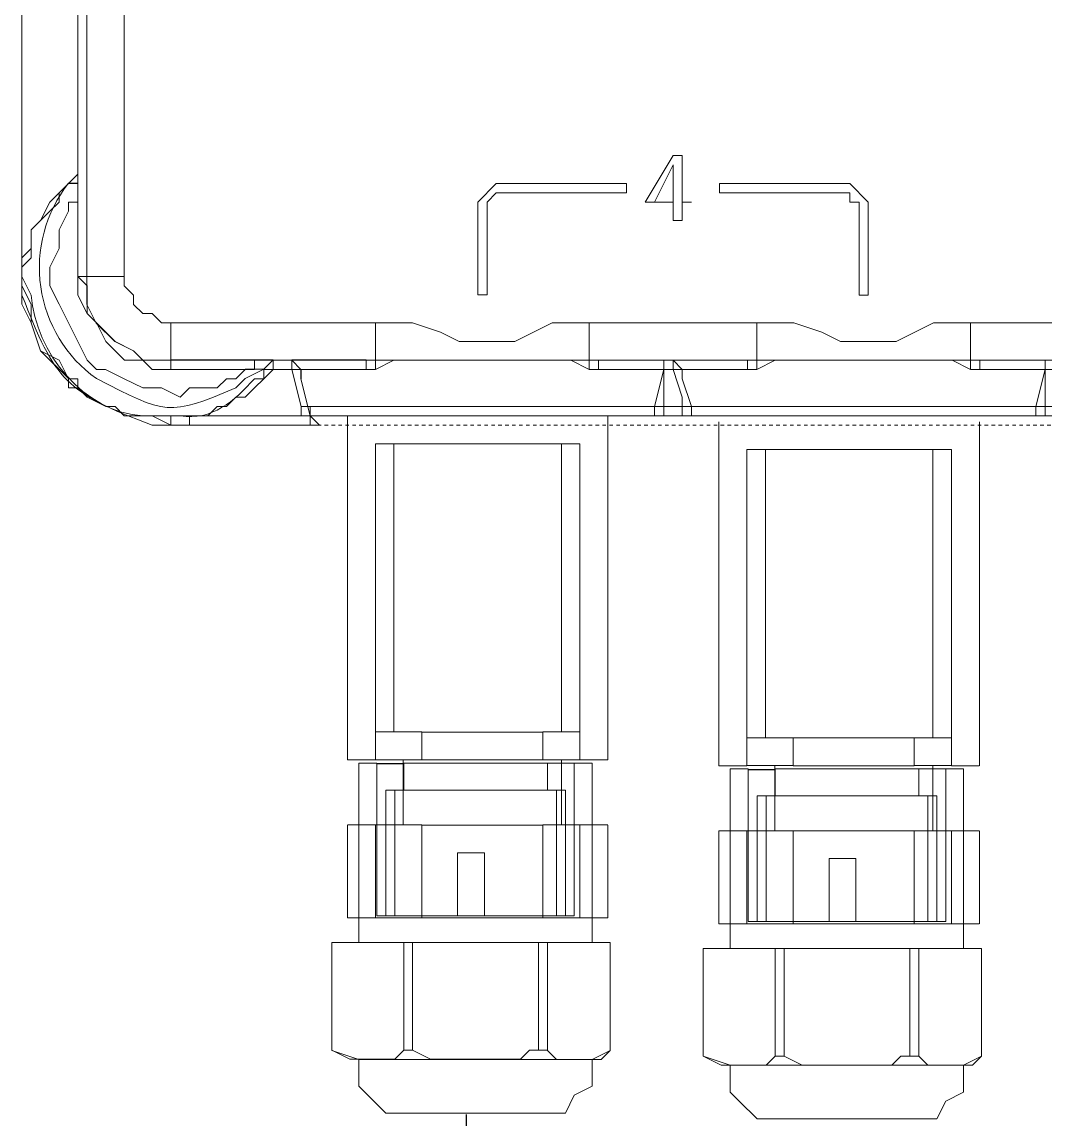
# Model space of a CAD drawing. Header units: millimetres. Extents: x 3165 to 8716, y -1118 to 2802.
# Drawn here: x 4782.5 to 4811.95, y 1588.06 to 1619.65 of the extents above; entities that cross this region are included whole.
import ezdxf

# ---------------------------------------------------------------- set-up
doc = ezdxf.new("R2010")
doc.units = ezdxf.units.MM
doc.linetypes.add('PDF_IMPORT', pattern=[1, 0.8, -0.2])
doc.layers.add('PDF_Geometry', color=7, linetype='Continuous', true_color=0x1f1916)

msp = doc.modelspace()

# ---------------------------------------------------------------- linework, layer by layer
for p, q in [((4792.701, 1598.294), (4793.486, 1598.294)), ((4803.393, 1598.128), (4804.177, 1598.128)), ((4795.288, 1576.028), (4795.288, 1588.192))]:
    msp.add_line(p, q)
at = {"layer": 'PDF_Geometry', "color": 0, "linetype": 'PDF_IMPORT', "lineweight": 15, "ltscale": 0.287125}
msp.add_lwpolyline([(4782.497, 1612.32), (4782.497, 1694.518)], dxfattribs=at)
at = {"layer": 'PDF_Geometry', "color": 0, "lineweight": 15}
for points in [[(4785.439, 1680.058), (4785.439, 1647.126), (4785.439, 1644.716), (4785.439, 1612.32), (4785.439, 1612.052), (4785.707, 1611.785), (4785.707, 1611.517), (4785.975, 1611.249), (4786.242, 1611.249), (4786.51, 1610.981), (4786.779, 1610.981), (4792.668, 1610.981)], [(4784.368, 1644.715), (4784.368, 1644.18), (4784.368, 1612.319), (4785.438, 1612.319)], [(4784.103, 1620.892), (4784.103, 1615.002), (4784.103, 1614.734), (4784.103, 1613.662), (4784.103, 1613.396), (4784.103, 1613.127), (4784.103, 1612.324)], [(4783.567, 1620.353), (4783.032, 1620.62), (4782.496, 1620.353), (4782.496, 1612.855)], [(4782.497, 1612.857), (4782.497, 1620.355), (4782.497, 1620.622), (4782.765, 1620.622)], [(4784.103, 1615.267), (4784.103, 1620.623)], [(4784.103, 1615.266), (4784.103, 1614.999), (4784.103, 1615.266)], [(4784.102, 1614.464), (4784.102, 1614.732)], [(4784.102, 1613.393), (4784.102, 1614.463), (4783.835, 1614.463), (4783.835, 1614.196), (4783.567, 1613.66), (4783.567, 1613.125), (4783.299, 1612.59), (4783.299, 1612.053), (4783.567, 1611.518), (4783.835, 1610.982), (4784.102, 1610.447), (4784.37, 1609.912), (4784.638, 1609.644), (4784.905, 1609.644), (4785.44, 1609.376), (4785.977, 1609.109), (4786.512, 1609.109), (4787.047, 1608.841), (4787.315, 1609.109), (4788.118, 1609.109), (4788.386, 1609.376), (4788.653, 1609.376), (4788.921, 1609.644)], [(4784.102, 1613.661), (4784.102, 1613.394)], [(4784.105, 1612.319), (4784.105, 1613.39), (4784.105, 1613.122)], [(4782.497, 1612.858), (4782.497, 1612.323), (4782.497, 1612.055), (4782.765, 1611.52), (4782.765, 1610.983), (4783.033, 1610.18), (4783.568, 1609.913), (4783.837, 1609.377), (4784.103, 1609.377), (4784.103, 1609.11), (4784.372, 1608.842), (4784.907, 1608.574), (4785.175, 1608.574), (4785.442, 1608.307), (4786.781, 1608.307), (4786.781, 1608.039)], [(4786.781, 1608.308), (4786.781, 1608.04), (4786.245, 1608.308), (4785.442, 1608.308), (4785.175, 1608.575), (4784.907, 1608.575), (4784.372, 1608.843), (4784.103, 1609.111), (4783.837, 1609.111), (4783.837, 1609.378), (4783.033, 1610.181), (4782.765, 1610.985), (4782.497, 1611.521), (4782.497, 1612.324)], [(4782.497, 1611.786), (4782.497, 1612.322), (4782.765, 1611.786)], [(4784.372, 1612.323), (4784.103, 1612.323), (4784.372, 1612.055), (4784.372, 1611.251), (4785.175, 1610.448), (4785.71, 1610.18), (4785.978, 1609.913), (4786.781, 1609.913)], [(4786.783, 1609.642), (4786.246, 1609.642), (4785.979, 1609.911), (4785.443, 1609.911), (4784.908, 1610.446), (4784.641, 1610.981), (4784.373, 1611.249), (4784.105, 1611.785), (4784.105, 1612.32)], [(4786.777, 1609.909), (4785.974, 1609.909), (4785.706, 1610.176), (4785.171, 1610.444), (4784.636, 1610.979), (4784.368, 1611.516), (4784.368, 1612.319)], [(4792.666, 1609.909), (4792.398, 1609.909), (4786.777, 1609.909), (4786.777, 1610.979)], [(4792.669, 1609.913), (4792.669, 1610.983), (4793.74, 1610.983), (4794.544, 1610.716), (4795.079, 1610.448), (4796.685, 1610.448), (4797.22, 1610.716), (4797.755, 1610.983), (4798.827, 1610.983), (4798.827, 1609.913)], [(4798.825, 1610.981), (4803.644, 1610.981)], [(4803.913, 1609.913), (4803.646, 1609.913), (4803.646, 1610.983), (4804.716, 1610.983), (4805.519, 1610.716), (4806.055, 1610.448), (4807.662, 1610.448), (4808.197, 1610.716), (4808.732, 1610.983), (4809.803, 1610.983), (4809.803, 1609.913), (4809.535, 1609.913)], [(4809.802, 1610.981), (4814.62, 1610.981)], [(4786.781, 1609.916), (4789.191, 1609.916), (4789.726, 1609.916)], [(4787.049, 1609.644), (4786.783, 1609.644), (4786.783, 1609.912)], [(4789.192, 1609.912), (4789.192, 1609.644), (4788.924, 1609.644), (4788.656, 1609.644)], [(4789.725, 1609.915), (4789.456, 1609.646)], [(4789.456, 1609.644), (4789.725, 1609.644), (4789.725, 1609.912), (4790.26, 1609.912), (4790.528, 1609.644)], [(4792.401, 1609.912), (4790.26, 1609.912)], [(4792.401, 1609.912), (4790.26, 1609.912)], [(4792.401, 1609.912), (4790.26, 1609.912)], [(4792.401, 1609.912), (4790.26, 1609.912)], [(4792.401, 1609.912), (4790.26, 1609.912)], [(4792.401, 1609.912), (4790.26, 1609.912)], [(4792.401, 1609.912), (4790.26, 1609.912)], [(4792.401, 1609.912), (4790.26, 1609.912)], [(4792.401, 1609.912), (4790.26, 1609.912)], [(4792.401, 1609.912), (4790.26, 1609.912)], [(4792.402, 1609.916), (4790.261, 1609.916)], [(4792.402, 1609.916), (4790.261, 1609.916)], [(4792.402, 1609.916), (4790.261, 1609.916)], [(4790.529, 1609.644), (4790.261, 1609.644), (4790.261, 1609.912)], [(4792.401, 1609.645), (4792.401, 1609.913)], [(4793.204, 1609.913), (4792.669, 1609.645), (4792.669, 1609.913), (4792.937, 1609.913)], [(4798.558, 1609.913), (4798.827, 1609.913), (4798.827, 1609.645), (4798.292, 1609.913)], [(4798.825, 1609.909), (4799.093, 1609.909), (4803.376, 1609.909), (4803.644, 1609.909)], [(4799.093, 1609.913), (4799.093, 1609.645)], [(4800.968, 1609.912), (4799.095, 1609.912)], [(4800.968, 1609.912), (4799.095, 1609.912)], [(4800.968, 1609.912), (4799.095, 1609.912)], [(4800.968, 1609.912), (4799.095, 1609.912)], [(4800.968, 1609.912), (4799.095, 1609.912)], [(4800.968, 1609.912), (4799.095, 1609.912)], [(4800.968, 1609.912), (4799.095, 1609.912)], [(4800.968, 1609.912), (4799.095, 1609.912)], [(4800.968, 1609.912), (4799.095, 1609.912)], [(4800.968, 1609.912), (4799.095, 1609.912)], [(4800.968, 1609.912), (4799.095, 1609.912)], [(4800.968, 1609.912), (4799.095, 1609.912)], [(4800.968, 1609.912), (4799.095, 1609.912)], [(4800.968, 1609.912), (4799.095, 1609.912)], [(4800.968, 1609.912), (4799.095, 1609.912)], [(4800.968, 1609.912), (4799.095, 1609.912)], [(4800.968, 1609.912), (4799.095, 1609.912)], [(4800.968, 1609.912), (4800.968, 1609.644), (4800.701, 1609.644)], [(4800.968, 1609.912), (4801.236, 1609.912)], [(4801.504, 1609.644), (4801.236, 1609.644), (4800.968, 1609.644), (4800.968, 1608.572), (4801.504, 1608.572), (4801.504, 1608.841), (4801.236, 1609.644), (4801.504, 1609.644), (4801.236, 1609.912)], [(4800.969, 1609.912), (4800.969, 1609.644), (4801.237, 1609.644), (4801.237, 1609.912)], [(4803.378, 1609.912), (4801.236, 1609.912)], [(4803.378, 1609.912), (4801.236, 1609.912)], [(4803.378, 1609.912), (4801.236, 1609.912)], [(4803.378, 1609.912), (4801.236, 1609.912)], [(4803.378, 1609.912), (4801.236, 1609.912)], [(4803.378, 1609.912), (4801.236, 1609.912)], [(4803.378, 1609.912), (4801.236, 1609.912)], [(4803.378, 1609.912), (4801.236, 1609.912)], [(4803.378, 1609.912), (4801.236, 1609.912)], [(4803.378, 1609.912), (4801.236, 1609.912)], [(4803.378, 1609.912), (4801.236, 1609.912)], [(4803.379, 1609.911), (4801.237, 1609.911)], [(4803.379, 1609.911), (4801.237, 1609.911)], [(4803.376, 1609.645), (4803.376, 1609.913)], [(4804.181, 1609.913), (4803.646, 1609.645), (4803.646, 1609.913)], [(4809.803, 1609.913), (4809.803, 1609.645), (4809.267, 1609.913)], [(4809.799, 1609.909), (4810.066, 1609.909), (4814.35, 1609.909), (4814.617, 1609.909)], [(4810.069, 1609.913), (4810.069, 1609.645)], [(4811.945, 1609.912), (4810.07, 1609.912)], [(4811.945, 1609.912), (4810.07, 1609.912)], [(4811.945, 1609.912), (4810.07, 1609.912)], [(4811.945, 1609.912), (4810.07, 1609.912)], [(4811.945, 1609.912), (4810.07, 1609.912)], [(4811.945, 1609.912), (4810.07, 1609.912)], [(4811.945, 1609.912), (4810.07, 1609.912)], [(4811.945, 1609.912), (4810.07, 1609.912)], [(4811.945, 1609.912), (4810.07, 1609.912)], [(4811.945, 1609.912), (4810.07, 1609.912)], [(4811.945, 1609.912), (4810.07, 1609.912)], [(4811.945, 1609.912), (4810.07, 1609.912)], [(4811.945, 1609.912), (4810.07, 1609.912)], [(4811.945, 1609.912), (4810.07, 1609.912)], [(4811.945, 1609.912), (4810.07, 1609.912)], [(4811.945, 1609.912), (4810.07, 1609.912)], [(4811.945, 1609.912), (4810.07, 1609.912)], [(4811.945, 1609.912), (4810.07, 1609.912)], [(4811.945, 1609.912), (4810.07, 1609.912)], [(4811.945, 1609.912), (4810.07, 1609.912)], [(4811.945, 1609.912), (4810.07, 1609.912)], [(4811.945, 1609.912), (4812.213, 1609.912)], [(4811.945, 1609.912), (4811.945, 1609.644), (4812.213, 1609.644), (4812.48, 1609.644), (4812.213, 1609.912)], [(4789.191, 1609.376), (4789.458, 1609.376), (4789.458, 1609.644), (4789.726, 1609.644), (4788.923, 1608.841), (4788.654, 1608.841), (4788.388, 1608.572), (4788.119, 1608.572), (4787.851, 1608.306), (4787.316, 1608.306), (4786.781, 1608.306)], [(4790.529, 1609.376), (4790.529, 1609.644), (4790.261, 1609.644), (4790.529, 1608.572), (4790.529, 1608.306), (4790.796, 1608.306), (4790.529, 1608.306), (4790.529, 1608.572), (4790.529, 1608.306), (4790.796, 1608.306), (4790.529, 1608.306), (4790.529, 1608.572), (4790.529, 1608.306), (4790.796, 1608.306), (4790.529, 1608.306), (4790.529, 1608.572), (4790.529, 1608.306), (4790.796, 1608.306), (4790.529, 1608.306), (4790.529, 1608.572), (4790.529, 1608.306), (4790.796, 1608.306), (4790.529, 1608.306), (4790.529, 1608.572), (4790.529, 1608.306), (4790.796, 1608.306), (4790.529, 1608.306), (4790.529, 1608.572), (4790.529, 1608.306), (4790.796, 1608.306), (4790.529, 1608.306), (4790.529, 1608.572), (4790.529, 1608.306), (4790.796, 1608.306), (4790.529, 1608.306), (4790.529, 1608.572), (4790.529, 1608.306), (4790.796, 1608.306), (4790.529, 1608.306), (4790.529, 1608.572), (4790.529, 1608.306), (4790.796, 1608.306), (4790.529, 1608.306), (4790.529, 1608.572), (4790.529, 1608.306), (4790.796, 1608.306), (4787.316, 1608.306)], [(4788.921, 1609.646), (4789.456, 1609.646), (4788.921, 1609.378), (4788.653, 1609.111)], [(4790.26, 1609.644), (4789.725, 1609.644)], [(4792.669, 1609.645), (4792.401, 1609.645), (4790.528, 1609.645), (4790.528, 1609.377), (4790.795, 1608.307), (4790.795, 1608.574), (4791.063, 1608.574)], [(4800.433, 1608.574), (4800.701, 1608.574), (4800.968, 1609.645), (4800.701, 1609.645), (4799.095, 1609.645), (4798.827, 1609.645)], [(4803.646, 1609.645), (4803.378, 1609.645), (4801.504, 1609.645), (4801.504, 1609.377), (4801.771, 1608.574), (4802.039, 1608.574)], [(4811.41, 1608.574), (4811.676, 1608.574), (4811.945, 1609.645), (4810.07, 1609.645), (4809.803, 1609.645)], [(4785.978, 1608.306), (4786.781, 1608.306), (4787.048, 1608.306)], [(4790.792, 1608.306), (4791.06, 1608.037), (4787.312, 1608.037), (4786.777, 1608.037)], [(4787.316, 1608.039), (4787.316, 1608.307)], [(4790.796, 1608.306), (4790.796, 1608.572), (4790.529, 1608.572)], [(4800.429, 1608.304), (4790.791, 1608.304)], [(4800.429, 1608.304), (4790.791, 1608.304)], [(4800.429, 1608.304), (4790.791, 1608.304)], [(4800.429, 1608.304), (4790.791, 1608.304)], [(4800.429, 1608.304), (4790.791, 1608.304)], [(4800.429, 1608.304), (4790.791, 1608.304)], [(4800.429, 1608.304), (4790.791, 1608.304)], [(4800.429, 1608.304), (4790.791, 1608.304)], [(4800.429, 1608.304), (4790.791, 1608.304)], [(4800.429, 1608.304), (4790.791, 1608.304)], [(4800.429, 1608.304), (4790.791, 1608.304)], [(4800.429, 1608.304), (4790.791, 1608.304)], [(4800.429, 1608.304), (4790.791, 1608.304)], [(4800.429, 1608.304), (4790.791, 1608.304)], [(4800.429, 1608.304), (4790.791, 1608.304)], [(4800.429, 1608.304), (4790.791, 1608.304)], [(4800.968, 1608.306), (4800.968, 1608.572), (4800.701, 1608.572), (4800.701, 1608.306), (4800.701, 1608.572), (4800.701, 1608.306), (4800.433, 1608.306), (4790.795, 1608.306), (4790.795, 1608.037), (4791.063, 1608.037)], [(4791.064, 1608.039), (4790.796, 1608.039), (4790.796, 1608.307)], [(4791.331, 1608.306), (4791.866, 1608.306)], [(4791.331, 1608.306), (4791.866, 1608.306)], [(4791.331, 1608.306), (4791.866, 1608.306)], [(4791.331, 1608.306), (4791.866, 1608.306)], [(4791.331, 1608.306), (4791.866, 1608.306)], [(4791.331, 1608.306), (4791.866, 1608.306)], [(4791.331, 1608.306), (4791.866, 1608.306)], [(4791.331, 1608.306), (4791.866, 1608.306)], [(4791.331, 1608.306), (4791.866, 1608.306)], [(4791.331, 1608.306), (4791.866, 1608.306)], [(4791.331, 1608.306), (4791.866, 1608.306)], [(4791.331, 1608.306), (4791.866, 1608.306)], [(4791.331, 1608.306), (4791.866, 1608.306)], [(4791.331, 1608.306), (4791.866, 1608.306)], [(4791.331, 1608.306), (4791.866, 1608.306)], [(4791.331, 1608.306), (4791.866, 1608.306)], [(4791.331, 1608.306), (4791.866, 1608.306)], [(4799.898, 1608.306), (4791.331, 1608.306)], [(4799.898, 1608.306), (4791.331, 1608.306)], [(4799.898, 1608.306), (4791.331, 1608.306)], [(4799.898, 1608.306), (4791.331, 1608.306)], [(4799.898, 1608.306), (4791.331, 1608.306)], [(4799.898, 1608.306), (4791.331, 1608.306)], [(4799.898, 1608.306), (4791.331, 1608.306)], [(4799.898, 1608.306), (4791.331, 1608.306)], [(4799.898, 1608.306), (4791.331, 1608.306)], [(4799.898, 1608.306), (4791.331, 1608.306)], [(4799.898, 1608.306), (4791.331, 1608.306)], [(4799.898, 1608.306), (4791.331, 1608.306)], [(4799.898, 1608.306), (4791.331, 1608.306)], [(4799.898, 1608.306), (4791.331, 1608.306)], [(4799.898, 1608.306), (4791.331, 1608.306)], [(4799.898, 1608.306), (4791.331, 1608.306)], [(4799.898, 1608.306), (4791.331, 1608.306)], [(4799.898, 1608.306), (4791.331, 1608.306)], [(4799.898, 1608.306), (4791.331, 1608.306)], [(4799.898, 1608.306), (4791.331, 1608.306)], [(4799.898, 1608.306), (4791.331, 1608.306)], [(4791.867, 1608.306), (4791.867, 1598.399)], [(4799.362, 1608.306), (4799.898, 1608.306)], [(4799.362, 1608.306), (4799.898, 1608.306)], [(4799.362, 1608.306), (4799.898, 1608.306)], [(4799.362, 1608.306), (4799.898, 1608.306)], [(4799.362, 1608.306), (4799.898, 1608.306)], [(4799.362, 1608.306), (4799.898, 1608.306)], [(4799.362, 1608.306), (4799.898, 1608.306)], [(4799.362, 1608.306), (4799.898, 1608.306)], [(4799.362, 1608.306), (4799.898, 1608.306)], [(4799.362, 1608.306), (4799.898, 1608.306)], [(4799.362, 1608.306), (4799.898, 1608.306)], [(4799.362, 1608.306), (4799.898, 1608.306)], [(4799.362, 1608.306), (4799.898, 1608.306)], [(4799.362, 1608.306), (4799.898, 1608.306)], [(4799.362, 1608.306), (4799.898, 1608.306)], [(4799.362, 1608.306), (4799.898, 1608.306)], [(4799.362, 1608.306), (4799.898, 1608.306)], [(4799.362, 1608.306), (4799.898, 1608.306)], [(4799.362, 1608.306), (4799.898, 1608.306)], [(4799.362, 1608.306), (4799.898, 1608.306)], [(4799.362, 1608.306), (4799.898, 1608.306)], [(4799.363, 1598.399), (4799.363, 1608.306)], [(4802.037, 1608.306), (4801.502, 1608.306), (4800.965, 1608.306), (4800.43, 1608.306)], [(4801.504, 1608.306), (4801.504, 1608.572), (4801.771, 1608.572), (4801.771, 1608.306), (4801.771, 1608.572)], [(4801.771, 1608.572), (4801.771, 1608.306), (4802.039, 1608.306)], [(4811.41, 1608.306), (4802.039, 1608.306)], [(4811.41, 1608.306), (4802.039, 1608.306)], [(4811.41, 1608.306), (4802.039, 1608.306)], [(4811.41, 1608.306), (4802.039, 1608.306)], [(4811.41, 1608.306), (4802.039, 1608.306)], [(4811.41, 1608.306), (4802.039, 1608.306)], [(4811.41, 1608.306), (4802.039, 1608.306)], [(4811.41, 1608.306), (4802.039, 1608.306)], [(4811.41, 1608.306), (4802.039, 1608.306)], [(4811.41, 1608.306), (4802.039, 1608.306)], [(4811.41, 1608.306), (4802.039, 1608.306)], [(4811.41, 1608.306), (4802.039, 1608.306)], [(4811.41, 1608.306), (4802.039, 1608.306)], [(4811.41, 1608.306), (4802.039, 1608.306)], [(4811.41, 1608.306), (4802.039, 1608.306)], [(4811.41, 1608.306), (4802.039, 1608.306)], [(4811.41, 1608.306), (4802.039, 1608.306)], [(4802.306, 1608.306), (4802.841, 1608.306)], [(4802.306, 1608.306), (4802.841, 1608.306)], [(4802.306, 1608.306), (4802.841, 1608.306)], [(4802.306, 1608.306), (4802.841, 1608.306)], [(4802.306, 1608.306), (4802.841, 1608.306)], [(4802.306, 1608.306), (4802.841, 1608.306)], [(4802.306, 1608.306), (4802.841, 1608.306)], [(4802.306, 1608.306), (4802.841, 1608.306)], [(4802.306, 1608.306), (4802.841, 1608.306)], [(4802.306, 1608.306), (4802.841, 1608.306)], [(4802.306, 1608.306), (4802.841, 1608.306)], [(4802.306, 1608.306), (4802.841, 1608.306)], [(4802.306, 1608.306), (4802.841, 1608.306)], [(4802.306, 1608.306), (4802.841, 1608.306)], [(4802.306, 1608.306), (4802.841, 1608.306)], [(4802.306, 1608.306), (4802.841, 1608.306)], [(4802.306, 1608.306), (4802.841, 1608.306)], [(4810.872, 1608.306), (4802.306, 1608.306)], [(4810.872, 1608.306), (4802.306, 1608.306)], [(4810.872, 1608.306), (4802.306, 1608.306)], [(4810.872, 1608.306), (4802.306, 1608.306)], [(4810.872, 1608.306), (4802.306, 1608.306)], [(4810.872, 1608.306), (4802.306, 1608.306)], [(4810.872, 1608.306), (4802.306, 1608.306)], [(4810.872, 1608.306), (4802.306, 1608.306)], [(4810.872, 1608.306), (4802.306, 1608.306)], [(4810.872, 1608.306), (4802.306, 1608.306)], [(4810.872, 1608.306), (4802.306, 1608.306)], [(4810.872, 1608.306), (4802.306, 1608.306)], [(4810.872, 1608.306), (4802.306, 1608.306)], [(4810.872, 1608.306), (4802.306, 1608.306)], [(4810.872, 1608.306), (4802.306, 1608.306)], [(4810.872, 1608.306), (4802.306, 1608.306)], [(4810.872, 1608.306), (4802.306, 1608.306)], [(4810.872, 1608.306), (4802.306, 1608.306)], [(4810.872, 1608.306), (4802.306, 1608.306)], [(4810.872, 1608.306), (4802.306, 1608.306)], [(4810.872, 1608.306), (4802.306, 1608.306)], [(4810.337, 1608.306), (4810.872, 1608.306)], [(4810.337, 1608.306), (4810.872, 1608.306)], [(4810.337, 1608.306), (4810.872, 1608.306)], [(4810.337, 1608.306), (4810.872, 1608.306)], [(4810.337, 1608.306), (4810.872, 1608.306)], [(4810.337, 1608.306), (4810.872, 1608.306)], [(4810.337, 1608.306), (4810.872, 1608.306)], [(4810.337, 1608.306), (4810.872, 1608.306)], [(4810.337, 1608.306), (4810.872, 1608.306)], [(4810.337, 1608.306), (4810.872, 1608.306)], [(4810.337, 1608.306), (4810.872, 1608.306)], [(4810.337, 1608.306), (4810.872, 1608.306)], [(4810.337, 1608.306), (4810.872, 1608.306)], [(4813.013, 1608.306), (4812.477, 1608.306), (4811.942, 1608.306), (4811.407, 1608.306)], [(4811.41, 1608.306), (4811.676, 1608.306), (4811.676, 1608.572)], [(4811.676, 1608.572), (4811.676, 1608.306), (4811.676, 1608.572), (4811.945, 1608.572)], [(4811.945, 1608.306), (4811.945, 1608.572)], [(4786.245, 1608.037), (4786.781, 1608.037)], [(4786.783, 1608.039), (4786.514, 1608.039)], [(4802.559, 1608.139), (4802.559, 1598.233)], [(4810.054, 1598.233), (4810.054, 1608.139)], [(4791.866, 1598.398), (4792.669, 1598.398), (4792.669, 1599.201), (4792.669, 1607.502), (4798.558, 1607.502), (4798.558, 1599.201), (4798.558, 1598.398), (4799.362, 1598.398)], [(4793.204, 1607.504), (4793.204, 1599.202)], [(4798.023, 1607.504), (4798.023, 1599.202)], [(4802.557, 1598.231), (4803.361, 1598.231), (4803.361, 1599.034), (4803.361, 1607.336), (4809.25, 1607.336), (4809.25, 1599.034), (4809.25, 1598.231), (4810.053, 1598.231)], [(4803.896, 1607.337), (4803.896, 1599.036)], [(4808.715, 1607.337), (4808.715, 1599.036)], [(4792.669, 1599.204), (4794.007, 1599.204)], [(4797.488, 1599.204), (4798.558, 1599.204)], [(4803.361, 1599.037), (4804.699, 1599.037)], [(4808.18, 1599.037), (4809.25, 1599.037)], [(4798.911, 1593.138), (4798.911, 1598.308), (4798.394, 1598.308), (4798.394, 1593.913), (4792.709, 1593.913), (4792.709, 1598.308), (4792.192, 1598.308), (4792.192, 1593.138)], [(4792.669, 1598.4), (4794.007, 1598.4)], [(4793.472, 1598.399), (4793.472, 1596.524)], [(4797.488, 1598.4), (4798.558, 1598.4)], [(4798.394, 1598.308), (4797.619, 1598.308)], [(4798.023, 1598.399), (4798.023, 1596.524)], [(4803.361, 1598.234), (4804.699, 1598.234)], [(4804.164, 1598.233), (4804.164, 1596.358)], [(4808.18, 1598.234), (4809.25, 1598.234)], [(4808.715, 1598.233), (4808.715, 1596.358)], [(4809.602, 1592.971), (4809.602, 1598.141), (4809.086, 1598.141), (4809.086, 1593.747), (4803.4, 1593.747), (4803.4, 1598.141), (4802.884, 1598.141), (4802.884, 1592.971)], [(4809.086, 1598.141), (4808.31, 1598.141)], [(4792.967, 1593.913), (4792.967, 1597.532), (4793.484, 1597.532)], [(4793.225, 1593.913), (4793.225, 1597.532)], [(4798.137, 1593.913), (4798.137, 1597.532), (4797.619, 1597.532)], [(4797.878, 1593.913), (4797.878, 1597.532)], [(4803.658, 1593.747), (4803.658, 1597.366), (4804.176, 1597.366)], [(4803.917, 1593.747), (4803.917, 1597.366)], [(4808.828, 1593.747), (4808.828, 1597.366), (4808.31, 1597.366)], [(4808.569, 1593.747), (4808.569, 1597.366)], [(4791.866, 1596.526), (4792.669, 1596.526)], [(4791.867, 1596.524), (4791.867, 1593.848)], [(4794.007, 1596.526), (4792.669, 1596.526), (4792.669, 1593.849), (4794.007, 1593.849)], [(4797.488, 1596.526), (4798.558, 1596.526)], [(4799.362, 1596.526), (4798.558, 1596.526), (4798.558, 1593.849), (4799.362, 1593.849)], [(4799.363, 1593.848), (4799.363, 1596.524)], [(4802.557, 1596.359), (4803.361, 1596.359)], [(4802.559, 1596.358), (4802.559, 1593.682)], [(4804.699, 1596.359), (4803.361, 1596.359), (4803.361, 1593.683), (4804.699, 1593.683)], [(4808.18, 1596.359), (4809.25, 1596.359)], [(4810.053, 1596.359), (4809.25, 1596.359), (4809.25, 1593.683), (4810.053, 1593.683)], [(4810.054, 1593.682), (4810.054, 1596.358)], [(4795.035, 1595.723), (4795.81, 1595.723)], [(4795.035, 1595.723), (4795.81, 1595.723)], [(4795.035, 1595.723), (4795.81, 1595.723)], [(4795.035, 1595.723), (4795.81, 1595.723)], [(4795.035, 1595.723), (4795.81, 1595.723)], [(4795.035, 1595.723), (4795.81, 1595.723)], [(4795.035, 1595.723), (4795.81, 1595.723)], [(4795.035, 1595.723), (4795.81, 1595.723)], [(4795.035, 1595.723), (4795.81, 1595.723)], [(4795.035, 1595.723), (4795.81, 1595.723)], [(4795.035, 1595.723), (4795.81, 1595.723)], [(4795.035, 1595.723), (4795.81, 1595.723)], [(4795.035, 1595.723), (4795.81, 1595.723)], [(4795.035, 1595.723), (4795.81, 1595.723)], [(4795.035, 1595.723), (4795.81, 1595.723)], [(4795.035, 1595.723), (4795.81, 1595.723)], [(4795.035, 1595.723), (4795.81, 1595.723), (4795.81, 1593.913)], [(4795.035, 1595.723), (4795.035, 1593.913)], [(4805.727, 1595.556), (4806.502, 1595.556)], [(4805.727, 1595.556), (4806.502, 1595.556)], [(4805.727, 1595.556), (4806.502, 1595.556)], [(4805.727, 1595.556), (4806.502, 1595.556)], [(4805.727, 1595.556), (4806.502, 1595.556)], [(4805.727, 1595.556), (4806.502, 1595.556)], [(4805.727, 1595.556), (4806.502, 1595.556)], [(4805.727, 1595.556), (4806.502, 1595.556)], [(4805.727, 1595.556), (4806.502, 1595.556)], [(4805.727, 1595.556), (4806.502, 1595.556)], [(4805.727, 1595.556), (4806.502, 1595.556)], [(4805.727, 1595.556), (4806.502, 1595.556)], [(4805.727, 1595.556), (4806.502, 1595.556)], [(4805.727, 1595.556), (4806.502, 1595.556)], [(4805.727, 1595.556), (4806.502, 1595.556)], [(4805.727, 1595.556), (4806.502, 1595.556)], [(4805.727, 1595.556), (4806.502, 1595.556), (4806.502, 1593.747)], [(4805.727, 1595.556), (4805.727, 1593.747)], [(4791.866, 1593.849), (4792.669, 1593.849)], [(4797.488, 1593.849), (4798.558, 1593.849)], [(4802.557, 1593.683), (4803.361, 1593.683)], [(4808.18, 1593.683), (4809.25, 1593.683)], [(4793.484, 1593.138), (4791.417, 1593.138), (4791.417, 1590.036), (4792.192, 1589.777), (4792.192, 1589.002), (4792.45, 1588.743), (4792.967, 1588.226), (4793.484, 1588.226), (4797.361, 1588.226), (4798.137, 1588.226), (4798.394, 1588.743), (4798.911, 1589.002), (4798.911, 1589.777), (4799.429, 1590.036), (4799.17, 1589.777), (4797.878, 1589.777), (4797.619, 1590.036), (4797.619, 1593.138), (4797.361, 1593.138)], [(4791.417, 1593.136), (4791.417, 1590.035)], [(4793.484, 1590.036), (4793.484, 1593.138), (4793.742, 1593.138)], [(4793.742, 1590.036), (4793.742, 1593.138), (4797.361, 1593.138), (4797.361, 1590.036)], [(4799.429, 1590.036), (4799.429, 1593.138), (4797.619, 1593.138)], [(4799.429, 1590.035), (4799.429, 1593.136)], [(4804.176, 1592.971), (4802.108, 1592.971), (4802.108, 1589.87), (4802.884, 1589.611), (4802.884, 1588.835), (4803.142, 1588.576), (4803.658, 1588.06), (4804.176, 1588.06), (4808.053, 1588.06), (4808.828, 1588.06), (4809.086, 1588.576), (4809.602, 1588.835), (4809.602, 1589.611), (4810.12, 1589.87), (4809.861, 1589.611), (4808.569, 1589.611), (4808.31, 1589.87), (4808.31, 1592.971), (4808.053, 1592.971)], [(4802.108, 1592.97), (4802.108, 1589.868)], [(4804.176, 1589.87), (4804.176, 1592.971), (4804.433, 1592.971)], [(4804.433, 1589.87), (4804.433, 1592.971), (4808.053, 1592.971), (4808.053, 1589.87)], [(4810.12, 1589.87), (4810.12, 1592.971), (4808.31, 1592.971)], [(4810.12, 1589.868), (4810.12, 1592.97)], [(4797.619, 1590.037), (4797.361, 1590.037), (4797.102, 1590.037), (4796.843, 1589.778), (4794.26, 1589.778), (4793.742, 1590.037), (4793.484, 1590.037), (4793.225, 1589.778), (4791.933, 1589.778), (4791.417, 1590.037)], [(4798.911, 1589.777), (4792.192, 1589.777)], [(4808.31, 1589.871), (4808.053, 1589.871), (4807.794, 1589.871), (4807.535, 1589.612), (4804.951, 1589.612), (4804.433, 1589.871), (4804.176, 1589.871), (4803.917, 1589.612), (4802.625, 1589.612), (4802.108, 1589.871)], [(4809.602, 1589.611), (4802.884, 1589.611)]]:
    msp.add_lwpolyline(points, dxfattribs=at)
for points in [[(4801.771, 1614.464), (4801.504, 1614.464), (4801.504, 1613.929), (4801.236, 1613.929), (4801.236, 1614.464), (4800.433, 1614.464), (4801.236, 1615.804), (4801.504, 1615.804), (4801.504, 1614.464)], [(4784.103, 1615.266), (4783.3, 1614.463), (4783.033, 1613.928), (4782.765, 1613.66), (4782.765, 1613.125), (4782.497, 1612.857), (4782.497, 1612.322), (4782.497, 1612.59), (4782.765, 1612.857), (4782.765, 1613.66), (4783.033, 1613.928), (4783.3, 1614.196), (4783.568, 1614.463), (4783.568, 1614.731), (4783.837, 1614.999), (4784.103, 1614.999)], [(4801.236, 1614.464), (4801.236, 1615.536), (4800.701, 1614.464)], [(4795.882, 1611.788), (4795.614, 1611.788), (4795.614, 1614.197), (4795.614, 1614.464), (4796.15, 1615.001), (4796.417, 1615.001), (4799.898, 1615.001), (4799.898, 1614.732), (4796.417, 1614.732), (4796.15, 1614.732), (4795.882, 1614.464), (4795.882, 1614.197)], [(4802.574, 1614.999), (4806.055, 1614.999), (4806.322, 1614.999), (4806.858, 1614.463), (4806.858, 1614.196), (4806.858, 1611.786), (4806.59, 1611.786), (4806.59, 1614.196), (4806.59, 1614.463), (4806.322, 1614.463), (4806.322, 1614.731), (4806.055, 1614.731), (4802.574, 1614.731)], [(4790.26, 1609.912), (4792.401, 1609.912)], [(4790.26, 1609.912), (4792.401, 1609.912)], [(4790.261, 1609.916), (4792.402, 1609.916)], [(4790.261, 1609.916), (4792.402, 1609.916)], [(4799.095, 1609.912), (4800.968, 1609.912)], [(4799.095, 1609.912), (4800.968, 1609.912)], [(4801.236, 1609.912), (4803.378, 1609.912)], [(4801.236, 1609.912), (4803.378, 1609.912)], [(4801.237, 1609.911), (4803.379, 1609.911)], [(4801.237, 1609.911), (4803.379, 1609.911)], [(4812.48, 1608.572), (4812.48, 1608.841), (4812.213, 1609.644), (4811.945, 1609.644), (4811.945, 1608.572)], [(4790.791, 1608.304), (4800.429, 1608.304)], [(4790.791, 1608.304), (4800.429, 1608.304)], [(4791.866, 1608.306), (4791.331, 1608.306)], [(4791.866, 1608.306), (4791.331, 1608.306)], [(4802.039, 1608.306), (4811.41, 1608.306)], [(4802.039, 1608.306), (4811.41, 1608.306)], [(4802.841, 1608.306), (4802.306, 1608.306)], [(4802.841, 1608.306), (4802.306, 1608.306)], [(4794.007, 1598.399), (4797.488, 1598.399), (4797.488, 1599.202), (4794.007, 1599.202)], [(4804.699, 1598.233), (4808.18, 1598.233), (4808.18, 1599.036), (4804.699, 1599.036)], [(4797.619, 1597.532), (4797.619, 1598.308), (4793.484, 1598.308), (4793.484, 1597.532)], [(4808.31, 1597.366), (4808.31, 1598.141), (4804.176, 1598.141), (4804.176, 1597.366)], [(4794.007, 1596.524), (4797.488, 1596.524), (4797.488, 1593.848), (4794.007, 1593.848)], [(4804.699, 1596.358), (4808.18, 1596.358), (4808.18, 1593.682), (4804.699, 1593.682)], [(4795.81, 1595.723), (4795.035, 1595.723)], [(4795.81, 1595.723), (4795.035, 1595.723)], [(4806.502, 1595.556), (4805.727, 1595.556)], [(4806.502, 1595.556), (4805.727, 1595.556)]]:
    msp.add_lwpolyline(points, close=True, dxfattribs=at)
msp.add_lwpolyline([(4784.102, 1614.466), (4784.102, 1615.002), (4783.835, 1615.002, 0.426643), (4784.638, 1609.378)], format="xyb", dxfattribs=at)
at = {"layer": 'PDF_Geometry', "color": 0, "linetype": 'PDF_IMPORT', "lineweight": 15, "ltscale": 0.112583}
msp.add_lwpolyline([(4888.507, 1608.037), (4786.777, 1608.037)], dxfattribs=at)
at = {"layer": 'PDF_Geometry', "color": 0, "lineweight": 15}
for points in [[(4782.497, 1611.786), (4783.439, 1609.312), (4783.769, 1608.978), (4786.245, 1608.037)], [(4782.765, 1611.786), (4782.884, 1610.129), (4784.292, 1608.401), (4785.978, 1608.306)], [(4792.937, 1609.913), (4794.811, 1609.913), (4796.685, 1609.913), (4798.558, 1609.913)], [(4798.292, 1609.913), (4796.595, 1609.913), (4794.9, 1609.913), (4793.204, 1609.913)], [(4803.913, 1609.913), (4805.787, 1609.913), (4807.66, 1609.913), (4809.535, 1609.913)], [(4809.267, 1609.913), (4807.572, 1609.913), (4805.876, 1609.913), (4804.181, 1609.913)], [(4788.656, 1609.644), (4788.121, 1609.644), (4787.584, 1609.644), (4787.049, 1609.644)], [(4788.653, 1609.111), (4786.713, 1608.284), (4786.661, 1608.353), (4784.638, 1609.378)], [(4787.048, 1608.306), (4787.974, 1608.16), (4788.594, 1608.727), (4789.191, 1609.376)], [(4791.063, 1608.574), (4794.186, 1608.574), (4797.31, 1608.574), (4800.433, 1608.574)], [(4802.039, 1608.574), (4805.162, 1608.574), (4808.287, 1608.574), (4811.41, 1608.574)]]:
    msp.add_open_spline(points, degree=3, dxfattribs=at)

doc.saveas('drawing.dxf')
